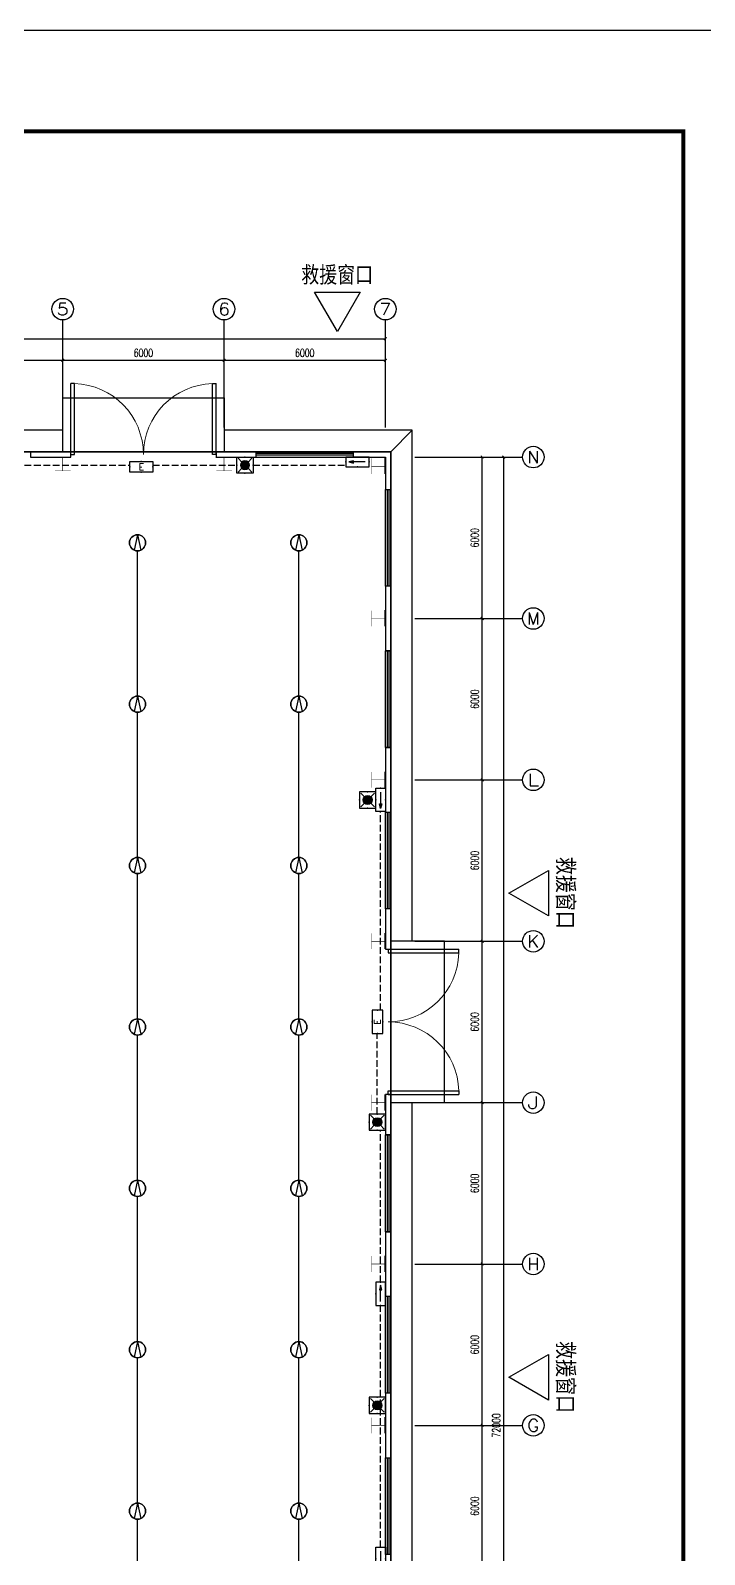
# Model space of a CAD drawing. Extents: x 524855 to 963750, y -788556 to -453694.
# Drawn here: x 718651 to 743720, y -670378 to -613718 of the extents above; entities that cross this region are included whole.
import ezdxf
from ezdxf.enums import TextEntityAlignment as Align

# ---------------------------------------------------------------- set-up
doc = ezdxf.new("R2010")
doc.units = 0
doc.header["$LTSCALE"] = 1000
doc.header["$MEASUREMENT"] = 0
doc.linetypes.add('DASH', pattern=[0.35, 0.25, -0.1])
doc.layers.get('0').update_dxf_attribs({"color": 8})
for name, color, linetype in [('AXIS', 8, 'Continuous'), ('AXIS_TEXT', 8, 'Continuous'), ('E-BZ', 4, 'Continuous'), ('E-PT', 1, 'Continuous'), ('E-SB', 3, 'Continuous'), ('E-YJ', 2, 'DASH'), ('GROUND', 8, 'Continuous'), ('PUB_TEXT', 8, 'Continuous'), ('RAIL', 8, 'Continuous'), ('WALL', 8, 'Continuous'), ('WINDOW', 8, 'Continuous')]:
    doc.layers.add(name, color=color, linetype=linetype)
doc.styles.add('_TCH_AXIS', font='COMPLEX', dxfattribs={"bigfont": 'GBCBIG'})
doc.styles.add('_TCH_DIM_T3', font='SIMPLEX', dxfattribs={"width": 0.705882, "bigfont": 'GBCBIG'})
doc.styles.add('_TEL_ATTDEF', font='SIMPLEX', dxfattribs={"bigfont": 'HZTXT'})
doc.styles.add('_TEL_DIM', font='SIMPLEX', dxfattribs={"width": 0.8, "height": 3.5, "bigfont": 'HZTXT'})
doc.styles.add('COMPLEX', font='COMPLEX')
doc.styles.add('宋体(0.8)', font='', dxfattribs={"width": 0.8})
doc.styles.get('宋体(0.8)').set_extended_font_data('SimSun')
doc.dimstyles.new('_TCH_ARCH&&100', dxfattribs={"dimtxt": 297.5, "dimasz": 100, "dimexe": 250, "dimexo": 300, "dimgap": 126.25, "dimtad": 1, "dimdec": 0, "dimzin": 0, "dimdsep": 46, "dimtxsty": '_TCH_DIM_T3', "dimblk": 'ARCHTICK', "dimcen": 0.09, "dimazin": 2, "dimtfac": 1, "dimtdec": 0, "dimtix": 1, "dimtmove": 2, "dimatfit": 3, "dimfxl": 0, "dimtolj": 1, "dimtzin": 0, "dimarcsym": 0})

# ---------------------------------------------------------------- blocks, each defined once
blk = doc.blocks.new('$WINLIB2D$00000001')
at = {"color": 0}
for points in [[(-0.5, 0.5), (-0.5, -0.5)], [(-0.5, 0.5), (0.5, 0.5)], [(0.5, -0.5), (0.5, 0.5)], [(0.5, 0.167), (-0.5, 0.167)], [(0.5, -0.167), (-0.5, -0.167)], [(-0.5, -0.5), (0.5, -0.5)]]:
    blk.add_lwpolyline(points, dxfattribs=at)
blk = doc.blocks.new('$DorLib2D$00000002')
for p, q in [((-0.5, 0), (-0.5, 0.4875)), ((-0.475, 0.4875), (-0.5, 0.4875)), ((-0.475, 0), (-0.475, 0.4875)), ((0.475, 0), (0.475, 0.4875)), ((0.475, 0.4875), (0.5, 0.4875)), ((0.5, 0), (0.5, 0.4875)), ((-0.5, 0), (-0.475, 0)), ((0.5, 0), (0.475, 0))]:
    blk.add_line(p, q)
at = {"lineweight": 13}
for centre, start, end in [((-0.4875, 0), 0, 88.53072), ((0.4875, 0), 91.46928, 180)]:
    blk.add_arc(centre, 0.4875, start, end, dxfattribs=at)
blk = doc.blocks.new('_AXISO')
blk.add_circle((0, 0), 0.5)
at = {"layer": 'AXIS_TEXT', "style": 'COMPLEX', "width": 1.041667}
blk.add_attdef('A', text='', height=0.56, dxfattribs=at).set_placement((-0.25, -0.28), (0.25, -0.28), align=Align.FIT)
blk = doc.blocks.new('_ArchTick')
at = {"color": 0, "linetype": 'ByBlock', "const_width": 0.4}
blk.add_lwpolyline([(-0.5, -0.5), (0.5, 0.5)], dxfattribs=at)
blk = doc.blocks.new('*D58')
at = {"layer": 'AXIS', "color": 0, "lineweight": -2}
for p, q in [((696251, -628178), (696251, -624928)), ((731851, -628178), (731851, -624928)), ((696251, -625178), (731851, -625178))]:
    blk.add_line(p, q, dxfattribs=at)
at = {"layer": 'Defpoints', "color": 0}
for p in [(731851, -625178), (696251, -628478), (731851, -628478)]:
    blk.add_point(p, dxfattribs=at)
at = {"layer": 'AXIS', "color": 0, "lineweight": -2, "xscale": 100, "yscale": 100, "zscale": 100, "rotation": 180}
blk.add_blockref('_ArchTick', (696251, -625178), dxfattribs=at)
at = {"layer": 'AXIS', "color": 0, "lineweight": -2, "xscale": 100, "yscale": 100, "zscale": 100}
blk.add_blockref('_ArchTick', (731851, -625178), dxfattribs=at)
at = {"layer": 'AXIS', "color": 0, "insert": (714051, -624903), "char_height": 297.5, "attachment_point": 5, "style": '_TCH_DIM_T3'}
blk.add_mtext('\\A1;35600', dxfattribs=at)
blk = doc.blocks.new('*D62')
at = {"layer": 'AXIS', "color": 0, "lineweight": -2}
for p, q in [((713851, -628178), (713851, -625728)), ((713851, -625978), (719851, -625978)), ((719851, -628178), (719851, -625728))]:
    blk.add_line(p, q, dxfattribs=at)
at = {"layer": 'Defpoints', "color": 0}
for p in [(719851, -625978), (713851, -628478), (719851, -628478)]:
    blk.add_point(p, dxfattribs=at)
at = {"layer": 'AXIS', "color": 0, "lineweight": -2, "xscale": 100, "yscale": 100, "zscale": 100, "rotation": 180}
blk.add_blockref('_ArchTick', (713851, -625978), dxfattribs=at)
at = {"layer": 'AXIS', "color": 0, "lineweight": -2, "xscale": 100, "yscale": 100, "zscale": 100}
blk.add_blockref('_ArchTick', (719851, -625978), dxfattribs=at)
at = {"layer": 'AXIS', "color": 0, "insert": (716851, -625703), "char_height": 297.5, "attachment_point": 5, "style": '_TCH_DIM_T3'}
blk.add_mtext('\\A1;6000', dxfattribs=at)
blk = doc.blocks.new('*D63')
at = {"layer": 'AXIS', "color": 0, "lineweight": -2}
for p, q in [((719851, -628178), (719851, -625728)), ((719851, -625978), (725851, -625978)), ((725851, -628178), (725851, -625728))]:
    blk.add_line(p, q, dxfattribs=at)
at = {"layer": 'Defpoints', "color": 0}
for p in [(725851, -625978), (719851, -628478), (725851, -628478)]:
    blk.add_point(p, dxfattribs=at)
at = {"layer": 'AXIS', "color": 0, "lineweight": -2, "xscale": 100, "yscale": 100, "zscale": 100, "rotation": 180}
blk.add_blockref('_ArchTick', (719851, -625978), dxfattribs=at)
at = {"layer": 'AXIS', "color": 0, "lineweight": -2, "xscale": 100, "yscale": 100, "zscale": 100}
blk.add_blockref('_ArchTick', (725851, -625978), dxfattribs=at)
at = {"layer": 'AXIS', "color": 0, "insert": (722851, -625703), "char_height": 297.5, "attachment_point": 5, "style": '_TCH_DIM_T3'}
blk.add_mtext('\\A1;6000', dxfattribs=at)
blk = doc.blocks.new('*D64')
at = {"layer": 'AXIS', "color": 0, "lineweight": -2}
for p, q in [((725851, -628178), (725851, -625728)), ((725851, -625978), (731851, -625978)), ((731851, -628178), (731851, -625728))]:
    blk.add_line(p, q, dxfattribs=at)
at = {"layer": 'Defpoints', "color": 0}
for p in [(731851, -625978), (725851, -628478), (731851, -628478)]:
    blk.add_point(p, dxfattribs=at)
at = {"layer": 'AXIS', "color": 0, "lineweight": -2, "xscale": 100, "yscale": 100, "zscale": 100, "rotation": 180}
blk.add_blockref('_ArchTick', (725851, -625978), dxfattribs=at)
at = {"layer": 'AXIS', "color": 0, "lineweight": -2, "xscale": 100, "yscale": 100, "zscale": 100}
blk.add_blockref('_ArchTick', (731851, -625978), dxfattribs=at)
at = {"layer": 'AXIS', "color": 0, "insert": (728851, -625703), "char_height": 297.5, "attachment_point": 5, "style": '_TCH_DIM_T3'}
blk.add_mtext('\\A1;6000', dxfattribs=at)
blk = doc.blocks.new('*D66')
at = {"layer": 'AXIS', "color": 0, "lineweight": -2}
for p, q in [((733251, -629578), (736501, -629578)), ((736251, -701578), (736251, -629578)), ((733251, -701578), (736501, -701578))]:
    blk.add_line(p, q, dxfattribs=at)
at = {"layer": 'Defpoints', "color": 0}
for p in [(732951, -629578), (736251, -629578), (732951, -701578)]:
    blk.add_point(p, dxfattribs=at)
at = {"layer": 'AXIS', "color": 0, "lineweight": -2, "xscale": 100, "yscale": 100, "zscale": 100}
for p, rotation in [((736251, -629578), 90), ((736251, -701578), 270)]:
    blk.add_blockref('_ArchTick', p, dxfattribs=dict(at, rotation=rotation))
at = {"layer": 'AXIS', "color": 0, "insert": (735976, -665578), "char_height": 297.5, "attachment_point": 5, "rotation": 90, "style": '_TCH_DIM_T3'}
blk.add_mtext('\\A1;72000', dxfattribs=at)
blk = doc.blocks.new('*D72')
at = {"layer": 'AXIS', "color": 0, "lineweight": -2}
for p, q in [((733251, -665578), (735701, -665578)), ((735451, -671578), (735451, -665578)), ((733251, -671578), (735701, -671578))]:
    blk.add_line(p, q, dxfattribs=at)
at = {"layer": 'Defpoints', "color": 0}
for p in [(732951, -665578), (735451, -665578), (732951, -671578)]:
    blk.add_point(p, dxfattribs=at)
at = {"layer": 'AXIS', "color": 0, "lineweight": -2, "xscale": 100, "yscale": 100, "zscale": 100}
for p, rotation in [((735451, -665578), 90), ((735451, -671578), 270)]:
    blk.add_blockref('_ArchTick', p, dxfattribs=dict(at, rotation=rotation))
at = {"layer": 'AXIS', "color": 0, "insert": (735176, -668578), "char_height": 297.5, "attachment_point": 5, "rotation": 90, "style": '_TCH_DIM_T3'}
blk.add_mtext('\\A1;6000', dxfattribs=at)
blk = doc.blocks.new('*D73')
at = {"layer": 'AXIS', "color": 0, "lineweight": -2}
for p, q in [((733251, -659578), (735701, -659578)), ((735451, -665578), (735451, -659578)), ((733251, -665578), (735701, -665578))]:
    blk.add_line(p, q, dxfattribs=at)
at = {"layer": 'Defpoints', "color": 0}
for p in [(732951, -659578), (735451, -659578), (732951, -665578)]:
    blk.add_point(p, dxfattribs=at)
at = {"layer": 'AXIS', "color": 0, "lineweight": -2, "xscale": 100, "yscale": 100, "zscale": 100}
for p, rotation in [((735451, -659578), 90), ((735451, -665578), 270)]:
    blk.add_blockref('_ArchTick', p, dxfattribs=dict(at, rotation=rotation))
at = {"layer": 'AXIS', "color": 0, "insert": (735176, -662578), "char_height": 297.5, "attachment_point": 5, "rotation": 90, "style": '_TCH_DIM_T3'}
blk.add_mtext('\\A1;6000', dxfattribs=at)
blk = doc.blocks.new('*D74')
at = {"layer": 'AXIS', "color": 0, "lineweight": -2}
for p, q in [((733251, -653578), (735701, -653578)), ((735451, -659578), (735451, -653578)), ((733251, -659578), (735701, -659578))]:
    blk.add_line(p, q, dxfattribs=at)
at = {"layer": 'Defpoints', "color": 0}
for p in [(732951, -653578), (735451, -653578), (732951, -659578)]:
    blk.add_point(p, dxfattribs=at)
at = {"layer": 'AXIS', "color": 0, "lineweight": -2, "xscale": 100, "yscale": 100, "zscale": 100}
for p, rotation in [((735451, -653578), 90), ((735451, -659578), 270)]:
    blk.add_blockref('_ArchTick', p, dxfattribs=dict(at, rotation=rotation))
at = {"layer": 'AXIS', "color": 0, "insert": (735176, -656578), "char_height": 297.5, "attachment_point": 5, "rotation": 90, "style": '_TCH_DIM_T3'}
blk.add_mtext('\\A1;6000', dxfattribs=at)
blk = doc.blocks.new('*D75')
at = {"layer": 'AXIS', "color": 0, "lineweight": -2}
for p, q in [((733251, -647578), (735701, -647578)), ((735451, -653578), (735451, -647578)), ((733251, -653578), (735701, -653578))]:
    blk.add_line(p, q, dxfattribs=at)
at = {"layer": 'Defpoints', "color": 0}
for p in [(732951, -647578), (735451, -647578), (732951, -653578)]:
    blk.add_point(p, dxfattribs=at)
at = {"layer": 'AXIS', "color": 0, "lineweight": -2, "xscale": 100, "yscale": 100, "zscale": 100}
for p, rotation in [((735451, -647578), 90), ((735451, -653578), 270)]:
    blk.add_blockref('_ArchTick', p, dxfattribs=dict(at, rotation=rotation))
at = {"layer": 'AXIS', "color": 0, "insert": (735176, -650578), "char_height": 297.5, "attachment_point": 5, "rotation": 90, "style": '_TCH_DIM_T3'}
blk.add_mtext('\\A1;6000', dxfattribs=at)
blk = doc.blocks.new('*D76')
at = {"layer": 'AXIS', "color": 0, "lineweight": -2}
for p, q in [((733251, -641578), (735701, -641578)), ((735451, -647578), (735451, -641578)), ((733251, -647578), (735701, -647578))]:
    blk.add_line(p, q, dxfattribs=at)
at = {"layer": 'Defpoints', "color": 0}
for p in [(732951, -641578), (735451, -641578), (732951, -647578)]:
    blk.add_point(p, dxfattribs=at)
at = {"layer": 'AXIS', "color": 0, "lineweight": -2, "xscale": 100, "yscale": 100, "zscale": 100}
for p, rotation in [((735451, -641578), 90), ((735451, -647578), 270)]:
    blk.add_blockref('_ArchTick', p, dxfattribs=dict(at, rotation=rotation))
at = {"layer": 'AXIS', "color": 0, "insert": (735176, -644578), "char_height": 297.5, "attachment_point": 5, "rotation": 90, "style": '_TCH_DIM_T3'}
blk.add_mtext('\\A1;6000', dxfattribs=at)
blk = doc.blocks.new('*D77')
at = {"layer": 'AXIS', "color": 0, "lineweight": -2}
for p, q in [((733251, -635578), (735701, -635578)), ((735451, -641578), (735451, -635578)), ((733251, -641578), (735701, -641578))]:
    blk.add_line(p, q, dxfattribs=at)
at = {"layer": 'Defpoints', "color": 0}
for p in [(732951, -635578), (735451, -635578), (732951, -641578)]:
    blk.add_point(p, dxfattribs=at)
at = {"layer": 'AXIS', "color": 0, "lineweight": -2, "xscale": 100, "yscale": 100, "zscale": 100}
for p, rotation in [((735451, -635578), 90), ((735451, -641578), 270)]:
    blk.add_blockref('_ArchTick', p, dxfattribs=dict(at, rotation=rotation))
at = {"layer": 'AXIS', "color": 0, "insert": (735176, -638578), "char_height": 297.5, "attachment_point": 5, "rotation": 90, "style": '_TCH_DIM_T3'}
blk.add_mtext('\\A1;6000', dxfattribs=at)
blk = doc.blocks.new('*D78')
at = {"layer": 'AXIS', "color": 0, "lineweight": -2}
for p, q in [((733251, -629578), (735701, -629578)), ((735451, -635578), (735451, -629578)), ((733251, -635578), (735701, -635578))]:
    blk.add_line(p, q, dxfattribs=at)
at = {"layer": 'Defpoints', "color": 0}
for p in [(732951, -629578), (735451, -629578), (732951, -635578)]:
    blk.add_point(p, dxfattribs=at)
at = {"layer": 'AXIS', "color": 0, "lineweight": -2, "xscale": 100, "yscale": 100, "zscale": 100}
for p, rotation in [((735451, -629578), 90), ((735451, -635578), 270)]:
    blk.add_blockref('_ArchTick', p, dxfattribs=dict(at, rotation=rotation))
at = {"layer": 'AXIS', "color": 0, "insert": (735176, -632578), "char_height": 297.5, "attachment_point": 5, "rotation": 90, "style": '_TCH_DIM_T3'}
blk.add_mtext('\\A1;6000', dxfattribs=at)
blk = doc.blocks.new('$equip$00002832')
for q in [(-0.203, -0.457), (0.203, -0.457)]:
    blk.add_line((0, 0.5), q)
blk.add_lwpolyline([(0.5, 0, 1), (-0.5, 0, 1), (0.5, 0, -0.625089)], format="xyb")
blk.add_circle((0, 0), 0.5)
for p in [(-0.5, 0), (0, 0.5), (0.5, 0), (0, -0.5)]:
    blk.add_point(p)
at = {"color": 7, "style": '_TEL_DIM', "flags": 1}
for tag in ['A', 'REMARK']:
    blk.add_attdef(tag, text='', height=0.00002, dxfattribs=at).set_placement((0, 0), align=Align.MIDDLE_CENTER)
blk = doc.blocks.new('$equip$00002534')
for p, q in [((-0.72, 0.66), (-0.72, 0)), ((0.72, 0.66), (-0.72, 0.66)), ((-0.72, 0), (0.72, 0)), ((0.72, 0), (0.72, 0.66))]:
    blk.add_line(p, q)
blk.add_lwpolyline([(-0.72, 0.66), (-0.72, 0), (0.72, 0), (0.72, 0.66), (-0.72, 0.66), (-0.72, 0)])
for p in [(-0.72, 0.33), (0, 0.66), (0, 0), (0.72, 0.33)]:
    blk.add_point(p)
at = {"color": 7, "style": '_TEL_DIM'}
blk.add_attdef('$TEXT$', text='', height=0.4, dxfattribs=at).set_placement((0, 0.33), align=Align.MIDDLE_CENTER)
at = {"color": 7, "style": '_TEL_DIM', "flags": 1}
blk.add_attdef('A', text='', height=0.00002, dxfattribs=at).set_placement((0, 0), align=Align.MIDDLE_CENTER)
blk = doc.blocks.new('$equip$00002604')
blk.add_hatch(color=256).paths.add_polyline_path([(0.275, 0.5, 1), (-0.274, 0.5, 1)])
for p, q in [((-0.429, 0.929), (-0.194, 0.694)), ((-0.429, 0.071), (-0.194, 0.306)), ((0.194, 0.694), (0.429, 0.929)), ((0.194, 0.306), (0.429, 0.071))]:
    blk.add_line(p, q)
blk.add_lwpolyline([(-0.5, 1), (-0.5, 0), (0.5, 0), (0.5, 1), (-0.5, 1), (-0.5, 0)])
blk.add_lwpolyline([(-0.5, 1), (-0.5, 0), (0.5, 0), (0.5, 1)], close=True)
blk.add_circle((0, 0.5), 0.275)
for p in [(0, 1), (-0.5, 0.5), (0, 0), (0.5, 0.5)]:
    blk.add_point(p)
at = {"color": 7, "style": '_TEL_DIM', "flags": 1}
blk.add_attdef('A', text='', height=0.000025, dxfattribs=at).set_placement((0, 0), align=Align.MIDDLE_CENTER)
blk = doc.blocks.new('$equip$00002540')
blk.add_hatch(color=256).paths.add_polyline_path([(0.24, 0.372), (0.24, 0.228), (0.528, 0.3)])
for p, q in [((-0.72, 0.6), (-0.72, 0)), ((0.72, 0.6), (-0.72, 0.6)), ((-0.72, 0), (0.72, 0)), ((0.24, 0.372), (0.24, 0.228)), ((0.528, 0.3), (0.24, 0.372)), ((0.24, 0.228), (0.528, 0.3)), ((0.72, 0), (0.72, 0.6))]:
    blk.add_line(p, q)
at = {"color": 7}
blk.add_line((-0.48, 0.3), (0.48, 0.3), dxfattribs=at)
blk.add_lwpolyline([(-0.72, 0.6), (-0.72, 0), (0.72, 0), (0.72, 0.6), (-0.72, 0.6), (-0.72, 0)])
for p in [(-0.72, 0.3), (0, 0.6), (0, 0), (0.72, 0.3)]:
    blk.add_point(p)
at = {"color": 7, "style": '_TEL_DIM', "flags": 1}
blk.add_attdef('A', text='', height=0.00002, dxfattribs=at).set_placement((0, 0), align=Align.MIDDLE_CENTER)
blk = doc.blocks.new('1FFF')
at = {"flags": 128}
for points in [[(730066.1, -624907.8), (729219.5, -623441.5), (730912.6, -623441.5)], [(736447.1, -645788.8), (737913.4, -644942.2), (737913.4, -646635.3)], [(736447.1, -663788.8), (737913.4, -662942.2), (737913.4, -664635.3)]]:
    blk.add_lwpolyline(points, close=True, dxfattribs=at)
at = {"ltscale": 10, "const_width": 20}
for points in [[(720124.9, -629600.1), (719540.1, -629600.1)], [(720124.9, -629600.1), (719540.1, -629600.1)], [(720124.9, -629600.1), (719540.1, -629600.1)], [(720127.4, -629600.1), (719542.6, -629600.1)], [(720143.2, -629600.1), (719558.4, -629600.1)], [(720143.4, -629600.1), (719558.6, -629600.1)], [(719850.8, -630087.7), (719850.8, -629600.1)], [(726124.9, -629600.1), (725540.1, -629600.1)], [(726124.9, -629600.1), (725540.1, -629600.1)], [(726124.9, -629600.1), (725540.1, -629600.1)], [(726127.4, -629600.1), (725542.6, -629600.1)], [(726143.2, -629600.1), (725558.4, -629600.1)], [(726143.4, -629600.1), (725558.6, -629600.1)], [(725850.8, -630087.7), (725850.8, -629600.1)], [(731335.6, -630212), (731335.6, -629627.2)], [(731335.6, -629919.6), (731823.2, -629919.6)], [(731823.2, -630193.7), (731823.2, -629608.9)], [(731823.2, -630193.7), (731823.2, -629608.9)], [(731823.2, -630193.7), (731823.2, -629608.9)], [(731823.2, -630196.2), (731823.2, -629611.4)], [(731823.2, -630212), (731823.2, -629627.2)], [(731823.2, -630212.2), (731823.2, -629627.4)], [(720143.2, -630087.7), (719558.4, -630087.7)], [(726143.2, -630087.7), (725558.4, -630087.7)], [(731335.6, -635870.5), (731335.6, -635285.7)], [(731335.6, -635578.1), (731823.2, -635578.1)], [(731823.2, -635852.2), (731823.2, -635267.4)], [(731823.2, -635852.2), (731823.2, -635267.4)], [(731823.2, -635852.2), (731823.2, -635267.4)], [(731823.2, -635854.7), (731823.2, -635269.9)], [(731823.2, -635870.5), (731823.2, -635285.7)], [(731823.2, -635870.8), (731823.2, -635286)], [(731335.6, -641870.5), (731335.6, -641285.7)], [(731823.2, -641852.2), (731823.2, -641267.4)], [(731823.2, -641852.2), (731823.2, -641267.4)], [(731823.2, -641852.2), (731823.2, -641267.4)], [(731823.2, -641854.7), (731823.2, -641269.9)], [(731823.2, -641870.5), (731823.2, -641285.7)], [(731823.2, -641870.8), (731823.2, -641286)], [(731335.6, -641578.1), (731823.2, -641578.1)], [(731335.6, -647870.5), (731335.6, -647285.7)], [(731335.6, -647578.1), (731823.2, -647578.1)], [(731823.2, -647852.2), (731823.2, -647267.4)], [(731823.2, -647852.2), (731823.2, -647267.4)], [(731823.2, -647852.2), (731823.2, -647267.4)], [(731823.2, -647854.7), (731823.2, -647269.9)], [(731823.2, -647870.5), (731823.2, -647285.7)], [(731823.2, -647870.8), (731823.2, -647286)], [(731335.6, -653870.5), (731335.6, -653285.7)], [(731823.2, -653852.2), (731823.2, -653267.4)], [(731823.2, -653852.2), (731823.2, -653267.4)], [(731823.2, -653852.2), (731823.2, -653267.4)], [(731823.2, -653854.7), (731823.2, -653269.9)], [(731823.2, -653870.5), (731823.2, -653285.7)], [(731823.2, -653870.8), (731823.2, -653286)], [(731335.6, -653578.1), (731823.2, -653578.1)], [(731335.6, -659870.5), (731335.6, -659285.7)], [(731823.2, -659852.2), (731823.2, -659267.4)], [(731823.2, -659852.2), (731823.2, -659267.4)], [(731823.2, -659852.2), (731823.2, -659267.4)], [(731823.2, -659854.7), (731823.2, -659269.9)], [(731823.2, -659870.5), (731823.2, -659285.7)], [(731823.2, -659870.8), (731823.2, -659286)], [(731335.6, -659578.1), (731823.2, -659578.1)], [(731335.6, -665870.5), (731335.6, -665285.7)], [(731335.6, -665578.1), (731823.2, -665578.1)], [(731823.2, -665852.2), (731823.2, -665267.4)], [(731823.2, -665852.2), (731823.2, -665267.4)], [(731823.2, -665852.2), (731823.2, -665267.4)], [(731823.2, -665854.7), (731823.2, -665269.9)], [(731823.2, -665870.5), (731823.2, -665285.7)], [(731823.2, -665870.8), (731823.2, -665286)]]:
    blk.add_lwpolyline(points, dxfattribs=at)
at = {"layer": 'AXIS'}
for p, q in [((719851, -628478.1), (719851, -624478.1)), ((725851, -628478.1), (725851, -624478.1)), ((731851, -628478.1), (731851, -624478.1)), ((732951, -629578.1), (736951, -629578.1)), ((732951, -635578.1), (736951, -635578.1)), ((732951, -641578.1), (736951, -641578.1)), ((732951, -647578.1), (736951, -647578.1)), ((732951, -653578.1), (736951, -653578.1)), ((732951, -659578.1), (736951, -659578.1)), ((732951, -665578.1), (736951, -665578.1))]:
    blk.add_line(p, q, dxfattribs=at)
at = {"layer": 'GROUND'}
for p, q in [((719851, -628578.1), (707851, -628578.1)), ((732851, -628578.1), (725851, -628578.1)), ((732051, -629378.1), (732851, -628578.1)), ((732851, -629378.1), (732851, -628578.1)), ((732051, -629378.1), (696051, -629378.1)), ((732051, -701778.1), (732051, -629378.1)), ((732851, -647578.1), (732851, -629378.1)), ((732851, -677578.1), (732851, -653578.1))]:
    blk.add_line(p, q, dxfattribs=at)
blk.add_lwpolyline([(695951, -629378.1), (732051, -629378.1), (732051, -701778.1), (695951, -701778.1)], close=True, dxfattribs=at)
at = {"layer": 'RAIL', "ltscale": 0.5}
blk.add_line((719851, -627378.1), (725851, -627378.1), dxfattribs=at)
for points in [[(719851, -627378.1), (725851, -627378.1), (725851, -629378.1), (719851, -629378.1)], [(732051, -647578.1), (732051, -653578.1), (734051, -653578.1), (734051, -647578.1)]]:
    blk.add_lwpolyline(points, close=True, dxfattribs=at)
at = {"layer": 'WALL'}
for p, q in [((720151, -629378.1), (718651, -629378.1)), ((718651, -629378.1), (718651, -629578.1)), ((720151, -629578.1), (720151, -629378.1)), ((727051, -629378.1), (725551, -629378.1)), ((725551, -629378.1), (725551, -629578.1)), ((727051, -629578.1), (727051, -629378.1)), ((732051, -629378.1), (730651, -629378.1)), ((730651, -629378.1), (730651, -629578.1)), ((732051, -630778.1), (732051, -629378.1)), ((718651, -629578.1), (720151, -629578.1)), ((725551, -629578.1), (727051, -629578.1)), ((730651, -629578.1), (731851, -629578.1)), ((731851, -629578.1), (731851, -630778.1)), ((731851, -630778.1), (732051, -630778.1)), ((732051, -634378.1), (731851, -634378.1)), ((731851, -634378.1), (731851, -636778.1)), ((732051, -636778.1), (732051, -634378.1)), ((731851, -636778.1), (732051, -636778.1)), ((732051, -640378.1), (731851, -640378.1)), ((731851, -640378.1), (731851, -642778.1)), ((732051, -642778.1), (732051, -640378.1)), ((731851, -642778.1), (732051, -642778.1)), ((732051, -646378.1), (731851, -646378.1)), ((731851, -646378.1), (731851, -647878.1)), ((732051, -647878.1), (732051, -646378.1)), ((731851, -647878.1), (732051, -647878.1)), ((732051, -653278.1), (731851, -653278.1)), ((731851, -653278.1), (731851, -654778.1)), ((732051, -654778.1), (732051, -653278.1)), ((731851, -654778.1), (732051, -654778.1)), ((732051, -658378.1), (731851, -658378.1)), ((731851, -658378.1), (731851, -660778.1)), ((732051, -660778.1), (732051, -658378.1)), ((731851, -660778.1), (732051, -660778.1)), ((732051, -664378.1), (731851, -664378.1)), ((731851, -664378.1), (731851, -666778.1)), ((732051, -666778.1), (732051, -664378.1)), ((731851, -666778.1), (732051, -666778.1))]:
    blk.add_line(p, q, dxfattribs=at)
at = {"layer": 'AXIS'}
ref = blk.add_blockref('_AXISO', (719851, -624078.1), dxfattribs=dict(at, xscale=800, yscale=800, zscale=800))
ref.add_attrib('A', '5', dxfattribs={"layer": 'AXIS_TEXT', "ltscale": 0.5, "height": 452.5, "style": '_TCH_AXIS', "width": 1.5}).set_placement((719624.8, -624304.4), (720077.3, -624304.4), align=Align.FIT)
ref = blk.add_blockref('_AXISO', (725851, -624078.1), dxfattribs=dict(at, xscale=800, yscale=800, zscale=800))
ref.add_attrib('A', '6', dxfattribs={"layer": 'AXIS_TEXT', "ltscale": 0.5, "height": 452.5, "style": '_TCH_AXIS', "width": 1.5}).set_placement((725624.8, -624304.4), (726077.3, -624304.4), align=Align.FIT)
ref = blk.add_blockref('_AXISO', (731851, -624078.1), dxfattribs=dict(at, xscale=800, yscale=800, zscale=800))
ref.add_attrib('A', '7', dxfattribs={"layer": 'AXIS_TEXT', "ltscale": 0.5, "height": 452.5, "style": '_TCH_AXIS', "width": 1.5}).set_placement((731624.8, -624304.4), (732077.3, -624304.4), align=Align.FIT)
ref = blk.add_blockref('_AXISO', (737351, -629578.1), dxfattribs=dict(at, xscale=800, yscale=800, zscale=800))
ref.add_attrib('A', 'N', dxfattribs={"layer": 'AXIS_TEXT', "ltscale": 0.5, "height": 452.5, "style": '_TCH_AXIS', "width": 1.105263}).set_placement((737124.8, -629804.4), (737577.3, -629804.4), align=Align.FIT)
ref = blk.add_blockref('_AXISO', (737351, -635578.1), dxfattribs=dict(at, xscale=800, yscale=800, zscale=800))
ref.add_attrib('A', 'M', dxfattribs={"layer": 'AXIS_TEXT', "ltscale": 0.5, "height": 452.5, "style": '_TCH_AXIS'}).set_placement((737124.8, -635804.4), (737577.3, -635804.4), align=Align.FIT)
ref = blk.add_blockref('_AXISO', (737351, -641578.1), dxfattribs=dict(at, xscale=800, yscale=800, zscale=800))
ref.add_attrib('A', 'L', dxfattribs={"layer": 'AXIS_TEXT', "ltscale": 0.5, "height": 452.5, "style": '_TCH_AXIS', "width": 1.4}).set_placement((737124.8, -641804.4), (737577.3, -641804.4), align=Align.FIT)
ref = blk.add_blockref('_AXISO', (737351, -647578.1), dxfattribs=dict(at, xscale=800, yscale=800, zscale=800))
ref.add_attrib('A', 'K', dxfattribs={"layer": 'AXIS_TEXT', "ltscale": 0.5, "height": 452.5, "style": '_TCH_AXIS', "width": 1.105263}).set_placement((737124.8, -647804.4), (737577.3, -647804.4), align=Align.FIT)
ref = blk.add_blockref('_AXISO', (737351, -653578.1), dxfattribs=dict(at, xscale=800, yscale=800, zscale=800))
ref.add_attrib('A', 'J', dxfattribs={"layer": 'AXIS_TEXT', "ltscale": 0.5, "height": 452.5, "style": '_TCH_AXIS', "width": 1.909091}).set_placement((737124.8, -653804.4), (737577.3, -653804.4), align=Align.FIT)
ref = blk.add_blockref('_AXISO', (737351, -659578.1), dxfattribs=dict(at, xscale=800, yscale=800, zscale=800))
ref.add_attrib('A', 'H', dxfattribs={"layer": 'AXIS_TEXT', "ltscale": 0.5, "height": 452.5, "style": '_TCH_AXIS', "width": 1.05}).set_placement((737124.8, -659804.4), (737577.3, -659804.4), align=Align.FIT)
ref = blk.add_blockref('_AXISO', (737351, -665578.1), dxfattribs=dict(at, xscale=800, yscale=800, zscale=800))
ref.add_attrib('A', 'G', dxfattribs={"layer": 'AXIS_TEXT', "ltscale": 0.5, "height": 452.5, "style": '_TCH_AXIS', "width": 1.166667}).set_placement((737124.8, -665804.4), (737577.3, -665804.4), align=Align.FIT)
at = {"layer": 'WINDOW'}
for name, p, xscale, yscale, zscale, rotation in [('$DorLib2D$00000002', (722851, -629478.1), -5400, -5400, -5400, 179.9999999999998), ('$WINLIB2D$00000001', (728851, -629478.1), -3600, 200, -3600, 179.9999999999998), ('$WINLIB2D$00000001', (731951, -632578.1), 3600, -200, 3600, 90), ('$WINLIB2D$00000001', (731951, -638578.1), 3600, 200, 3600, 90), ('$WINLIB2D$00000001', (731951, -644578.1), 3600, -200, 3600, 90), ('$DorLib2D$00000002', (731951, -650578.1), 5400, -5400, 5400, 90), ('$WINLIB2D$00000001', (731951, -656578.1), 3600, 200, 3600, 90), ('$WINLIB2D$00000001', (731951, -662578.1), 3600, -200, 3600, 90), ('$WINLIB2D$00000001', (731951, -668578.1), 3600, -200, 3600, 90)]:
    blk.add_blockref(name, p, dxfattribs=dict(at, xscale=xscale, yscale=yscale, zscale=zscale, rotation=rotation))
at = {"layer": 'PUB_TEXT', "style": '宋体(0.8)', "width": 0.8}
blk.add_text('救援窗口', height=611.77, dxfattribs=at).set_placement((728722, -623099.6, 0.4))
for p in [(738255.3, -644444.7, 0.4), (738255.3, -662444.7, 0.4)]:
    blk.add_text('救援窗口', height=611.77, rotation=270, dxfattribs=at).set_placement(p)
at = {"layer": 'AXIS'}
for p1, p2, distance, picture, middle in [((696251, -628478.1), (731851, -628478.1), 3300, '*D58', (714051, -624903.1)), ((713851, -628478.1), (719851, -628478.1), 2500, '*D62', (716851, -625703.1)), ((719851, -628478.1), (725851, -628478.1), 2500, '*D63', (722851, -625703.1)), ((725851, -628478.1), (731851, -628478.1), 2500, '*D64', (728851, -625703.1)), ((732951, -701578.1), (732951, -629578.1), -3300, '*D66', (735976, -665578.1)), ((732951, -635578.1), (732951, -629578.1), -2500, '*D78', (735176, -632578.1)), ((732951, -641578.1), (732951, -635578.1), -2500, '*D77', (735176, -638578.1)), ((732951, -647578.1), (732951, -641578.1), -2500, '*D76', (735176, -644578.1)), ((732951, -653578.1), (732951, -647578.1), -2500, '*D75', (735176, -650578.1)), ((732951, -659578.1), (732951, -653578.1), -2500, '*D74', (735176, -656578.1)), ((732951, -665578.1), (732951, -659578.1), -2500, '*D73', (735176, -662578.1)), ((732951, -671578.1), (732951, -665578.1), -2500, '*D72', (735176, -668578.1))]:
    dim = blk.add_aligned_dim(p1=p1, p2=p2, distance=distance, dimstyle='_TCH_ARCH&&100', dxfattribs=at)
    dim.commit()
    dim.dimension.update_dxf_attribs({"geometry": picture, "text_midpoint": middle})

msp = doc.modelspace()

# ---------------------------------------------------------------- linework, layer by layer
at = {"layer": 'E-BZ'}
msp.add_lwpolyline([(681432, -725168), (744432, -725168), (744432, -613718), (681432, -613718)], close=True, dxfattribs=at)
at = {"layer": 'E-BZ', "const_width": 150}
msp.add_lwpolyline([(682932, -723668), (742932, -723668), (742932, -617468), (682932, -617468)], close=True, dxfattribs=at)
at = {"layer": 'E-PT', "linetype": 'Continuous'}
for p, q in [((722633, -638464), (722633, -633064)), ((728633, -638464), (728633, -633064)), ((722633, -644464), (722633, -639064)), ((728633, -644464), (728633, -639064)), ((722633, -650464), (722633, -645064)), ((728633, -650464), (728633, -645064)), ((722633, -656464), (722633, -651064)), ((728633, -656464), (728633, -651064)), ((722633, -662464), (722633, -657064)), ((728633, -662464), (728633, -657064)), ((722633, -668464), (722633, -663064)), ((728633, -668464), (728633, -663064)), ((722633, -674464), (722633, -669064)), ((728633, -674464), (728633, -669064))]:
    msp.add_line(p, q, dxfattribs=at)
at = {"layer": 'E-YJ', "linetype": 'DASH'}
for p, q in [((708981, -629878), (722341, -629878)), ((723205, -629878), (726329, -629878)), ((726929, -629878), (730380, -629878)), ((731671, -650146), (731671, -642757)), ((731551, -654002), (731551, -651010)), ((731671, -660254), (731671, -654602)), ((731671, -670110), (731671, -661118))]:
    msp.add_line(p, q, dxfattribs=at)

# ---------------------------------------------------------------- block references
msp.add_blockref('1FFF', (0, 0))
at = {"layer": 'E-SB', "ltscale": 0.5}
ref = msp.add_blockref('$equip$00002534', (722773, -629744), dxfattribs=dict(at, xscale=-600, yscale=600, zscale=600, rotation=180))
ref.add_attrib('$TEXT$', 'E', dxfattribs={"layer": '0', "color": 7, "height": 240, "rotation": 180, "style": '_TEL_ATTDEF', "text_generation_flag": 2}).set_placement((722773, -629942), align=Align.MIDDLE_CENTER)
at = {"layer": 'E-SB', "ltscale": 0.5, "yscale": 600, "zscale": 600}
for name, p, xscale, rotation in [('$equip$00002604', (726629, -629578), -600, 180), ('$equip$00002540', (730812, -629578), 600, 180), ('$equip$00002540', (731851, -642325), -600, 90), ('$equip$00002604', (731491, -642325), 600, 90), ('$equip$00002604', (731851, -654302), 600, 90), ('$equip$00002540', (731851, -660686), 600, 90), ('$equip$00002604', (731851, -664834), 600, 90), ('$equip$00002540', (731851, -670542), -600, 90)]:
    msp.add_blockref(name, p, dxfattribs=dict(at, xscale=xscale, rotation=rotation))
at = {"layer": 'E-SB', "ltscale": 0.5, "xscale": 600, "yscale": 600, "zscale": 600}
for p in [(722633, -632764), (728633, -632764), (722633, -638764), (728633, -638764), (722633, -644764), (728633, -644764), (722633, -650764), (728633, -650764), (722633, -656764), (728633, -656764), (722633, -662764), (728633, -662764), (722633, -668764), (728633, -668764)]:
    msp.add_blockref('$equip$00002832', p, dxfattribs=at)
at = {"layer": 'E-SB', "ltscale": 0.5}
ref = msp.add_blockref('$equip$00002534', (731751, -650578), dxfattribs=dict(at, xscale=600, yscale=600, zscale=600, rotation=90))
ref.add_attrib('$TEXT$', 'E', dxfattribs={"layer": '0', "color": 7, "height": 240, "rotation": 90, "style": '_TEL_ATTDEF'}).set_placement((731553, -650578), align=Align.MIDDLE_CENTER)

doc.saveas('drawing.dxf')
